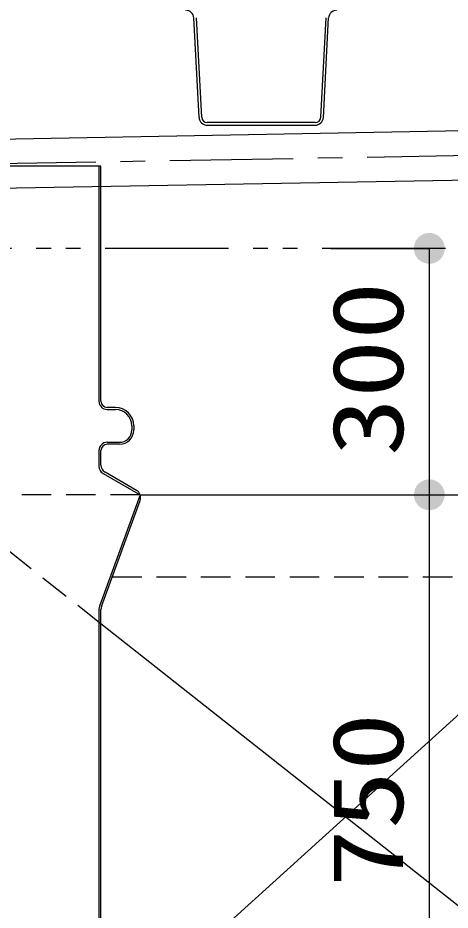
# Model space of a CAD drawing. Units: millimetres, scale not verified. Extents: x -8910 to 8910, y -6308 to 6308.
# Drawn here: x -5263 to -4737, y -2800 to -1714 of the extents above; entities that cross this region are included whole.
import ezdxf
from ezdxf.enums import TextEntityAlignment as Align

# ---------------------------------------------------------------- set-up
doc = ezdxf.new("R2010")
doc.units = ezdxf.units.MM
doc.header["$LTSCALE"] = 30
for name, pattern in [('CHAIN1', [8, 5, -1, 1, -1]), ('DASHED1', [1.8, 1.2, -0.6]), ('DOUBLE_CHAIN1', [8.8, 5, -1, 0.6, -0.6, 0.6, -1])]:
    doc.linetypes.add(name, pattern=pattern)
doc.layers.add('0-1_空気管', color=3, linetype='Continuous', lineweight=25)
doc.layers.add('1-2_00クル-フ-6寸法', color=132, linetype='Continuous', lineweight=25)
doc.styles.add('ＭＳ ゴシック', font='')
doc.styles.get('ＭＳ ゴシック').set_extended_font_data('MS Gothic')

msp = doc.modelspace()

# ---------------------------------------------------------------- linework, layer by layer
at = {"layer": '0-1_空気管'}
for p, q in [((-5042.37, -1835.13), (-5048.72, -1714.08)), ((-5039.18, -1834.96), (-5045.52, -1713.92)), ((-4894.25, -1834.96), (-4887.9, -1713.92)), ((-4891.05, -1835.13), (-4884.71, -1714.08)), ((-4901.04, -1841.41), (-5032.39, -1841.41)), ((-5032.39, -1844.61), (-4901.04, -1844.61)), ((-4720.74, -1851.65), (-6025.45, -1875.15)), ((-5161.81, -1894.61), (-5314.21, -1894.61)), ((-5164.21, -1894.61), (-5164.21, -2180.74)), ((-5161.81, -2180.74), (-5161.81, -1894.61)), ((-4687.66, -1911.07), (-6044.4, -1935.5)), ((-5144.21, -2188.34), (-5154.21, -2188.34)), ((-5154.21, -2190.74), (-5144.21, -2190.74)), ((-5124.21, -2210.74), (-5124.21, -2215.74)), ((-5121.81, -2210.74), (-5121.81, -2215.74)), ((-5154.21, -2230.74), (-5139.21, -2230.74)), ((-5139.21, -2233.14), (-5154.21, -2233.14)), ((-5164.21, -2240.74), (-5164.21, -2259.97)), ((-5161.81, -2258.58), (-5161.81, -2240.74)), ((-5118.54, -2289.34), (-5156.81, -2267.24)), ((-5161.81, -2956.31), (-4431.17, -2294.61)), ((-5161.21, -2430.75), (-5114.14, -2301.42)), ((-5114.13, -2294.61), (-4431.17, -2294.61)), ((-5164.21, -2433.75), (-5164.21, -3009.93)), ((-5161.81, -3008.55), (-5161.81, -2434.17)), ((-4416.95, -3040.42), (-5161.81, -2451.9))]:
    msp.add_line(p, q, dxfattribs=at)
at = {"layer": '0-1_空気管', "linetype": 'CHAIN1'}
msp.add_line((-3728.07, -1863.78), (-6109.91, -1906.67), dxfattribs=at)
at = {"layer": '0-1_空気管', "linetype": 'DOUBLE_CHAIN1'}
msp.add_line((-3686.51, -1994.61), (-6253.96, -1994.61), dxfattribs=at)
at = {"layer": '0-1_空気管', "linetype": 'DASHED1'}
for p, q in [((-5161.81, -2451.9), (-5360.89, -2294.61)), ((-5114.21, -2294.61), (-5360.89, -2294.61)), ((-5148.06, -2394.61), (-4387.81, -2394.61))]:
    msp.add_line(p, q, dxfattribs=at)
at = {"layer": '0-1_空気管'}
msp.add_lwpolyline([(-5159.21, -2268.63), (-5114.21, -2294.61), (-5163.61, -2430.33)], dxfattribs=at)
for centre, radius, start, end in [((-5058.7, -1714.61), 10, 3, 90), ((-4874.72, -1714.61), 10, 90, 177), ((-5032.39, -1834.61), 10, 183.00031, 270), ((-5032.39, -1834.61), 6.8, 182.99829, 269.99998), ((-4901.04, -1834.61), 6.8, 270, 356.99956), ((-4901.04, -1834.61), 10, 270, 357.00179), ((-5154.21, -2180.74), 10, 180, 270), ((-5154.21, -2180.74), 7.6, 180, 270), ((-5144.21, -2210.74), 22.4, 0, 90), ((-5144.21, -2210.74), 20, 0, 90), ((-5139.21, -2215.74), 17.4, 270, 0), ((-5139.21, -2215.74), 15, 270, 0), ((-5154.21, -2240.74), 10, 90, 180), ((-5154.21, -2240.74), 7.6, 90, 180), ((-5151.81, -2258.58), 10, 180, 240), ((-5154.21, -2259.97), 10, 180, 240), ((-5123.53, -2298), 10, 340, 60), ((-5154.21, -2433.75), 10, 160, 180), ((-5151.81, -2434.17), 10, 160, 180)]:
    msp.add_arc(centre, radius, start, end, dxfattribs=at)
at = {"layer": '1-2_00クル-フ-6寸法', "color": 4}
for p, q in [((-4882.2, -1994.61), (-4762.2, -1994.61)), ((-4762.2, -1994.61), (-4762.2, -2294.61)), ((-4882.2, -2294.61), (-4762.2, -2294.61)), ((-4882.2, -2294.61), (-4762.2, -2294.61)), ((-4762.2, -2294.61), (-4762.2, -3044.61))]:
    msp.add_line(p, q, dxfattribs=at)
at = {"layer": '1-2_00クル-フ-6寸法'}
for points in [[(-4762.2, -1994.61), (-4771.24, -1978.18), (-4769.11, -1977.18)], [(-4762.2, -1994.61), (-4769.11, -1977.18), (-4766.87, -1976.45)], [(-4762.2, -1994.61), (-4766.87, -1976.45), (-4764.55, -1976.01)], [(-4762.2, -1994.61), (-4764.55, -1976.01), (-4762.2, -1975.86)], [(-4762.2, -1994.61), (-4762.2, -1975.86), (-4759.85, -1976.01)], [(-4762.2, -1994.61), (-4759.85, -1976.01), (-4757.54, -1976.45)], [(-4762.2, -1994.61), (-4757.54, -1976.45), (-4755.3, -1977.18)], [(-4762.2, -1994.61), (-4755.3, -1977.18), (-4753.17, -1978.18)], [(-4762.2, -1994.61), (-4780.04, -1988.82), (-4779.17, -1986.63)], [(-4762.2, -1994.61), (-4779.17, -1986.63), (-4778.04, -1984.56)], [(-4762.2, -1994.61), (-4778.04, -1984.56), (-4776.65, -1982.66)], [(-4762.2, -1994.61), (-4776.65, -1982.66), (-4775.04, -1980.94)], [(-4762.2, -1994.61), (-4775.04, -1980.94), (-4773.23, -1979.44)], [(-4762.2, -1994.61), (-4773.23, -1979.44), (-4771.24, -1978.18)], [(-4762.2, -1994.61), (-4753.17, -1978.18), (-4751.18, -1979.44)], [(-4762.2, -1994.61), (-4751.18, -1979.44), (-4749.37, -1980.94)], [(-4762.2, -1994.61), (-4749.37, -1980.94), (-4747.76, -1982.66)], [(-4762.2, -1994.61), (-4747.76, -1982.66), (-4746.37, -1984.56)], [(-4762.2, -1994.61), (-4746.37, -1984.56), (-4745.24, -1986.63)], [(-4762.2, -1994.61), (-4745.24, -1986.63), (-4744.37, -1988.82)], [(-4762.2, -1994.61), (-4780.92, -1993.43), (-4780.62, -1991.1)], [(-4762.2, -1994.61), (-4780.92, -1995.79), (-4780.92, -1993.43)], [(-4762.2, -1994.61), (-4780.62, -1998.12), (-4780.92, -1995.79)], [(-4762.2, -1994.61), (-4780.62, -1991.1), (-4780.04, -1988.82)], [(-4762.2, -1994.61), (-4780.04, -2000.4), (-4780.62, -1998.12)], [(-4762.2, -1994.61), (-4779.17, -2002.59), (-4780.04, -2000.4)], [(-4762.2, -1994.61), (-4778.04, -2004.66), (-4779.17, -2002.59)], [(-4762.2, -1994.61), (-4776.65, -2006.56), (-4778.04, -2004.66)], [(-4762.2, -1994.61), (-4775.04, -2008.28), (-4776.65, -2006.56)], [(-4762.2, -1994.61), (-4773.23, -2009.78), (-4775.04, -2008.28)], [(-4762.2, -1994.61), (-4771.24, -2011.04), (-4773.23, -2009.78)], [(-4762.2, -1994.61), (-4769.11, -2012.04), (-4771.24, -2011.04)], [(-4762.2, -1994.61), (-4766.87, -2012.77), (-4769.11, -2012.04)], [(-4762.2, -1994.61), (-4764.55, -2013.21), (-4766.87, -2012.77)], [(-4762.2, -1994.61), (-4762.2, -2013.36), (-4764.55, -2013.21)], [(-4762.2, -1994.61), (-4744.37, -1988.82), (-4743.79, -1991.1)], [(-4762.2, -1994.61), (-4743.79, -1991.1), (-4743.49, -1993.43)], [(-4762.2, -1994.61), (-4743.49, -1993.43), (-4743.49, -1995.79)], [(-4762.2, -1994.61), (-4759.85, -2013.21), (-4762.2, -2013.36)], [(-4762.2, -1994.61), (-4757.54, -2012.77), (-4759.85, -2013.21)], [(-4762.2, -1994.61), (-4755.3, -2012.04), (-4757.54, -2012.77)], [(-4762.2, -1994.61), (-4753.17, -2011.04), (-4755.3, -2012.04)], [(-4762.2, -1994.61), (-4751.18, -2009.78), (-4753.17, -2011.04)], [(-4762.2, -1994.61), (-4749.37, -2008.28), (-4751.18, -2009.78)], [(-4762.2, -1994.61), (-4747.76, -2006.56), (-4749.37, -2008.28)], [(-4762.2, -1994.61), (-4746.37, -2004.66), (-4747.76, -2006.56)], [(-4762.2, -1994.61), (-4745.24, -2002.59), (-4746.37, -2004.66)], [(-4762.2, -1994.61), (-4744.37, -2000.4), (-4745.24, -2002.59)], [(-4762.2, -1994.61), (-4743.79, -1998.12), (-4744.37, -2000.4)], [(-4762.2, -1994.61), (-4743.49, -1995.79), (-4743.79, -1998.12)], [(-4762.2, -2294.61), (-4776.65, -2282.66), (-4775.04, -2280.94)], [(-4762.2, -2294.61), (-4776.65, -2282.66), (-4775.04, -2280.94)], [(-4762.2, -2294.61), (-4775.04, -2280.94), (-4773.23, -2279.44)], [(-4762.2, -2294.61), (-4775.04, -2280.94), (-4773.23, -2279.44)], [(-4762.2, -2294.61), (-4773.23, -2279.44), (-4771.24, -2278.18)], [(-4762.2, -2294.61), (-4773.23, -2279.44), (-4771.24, -2278.18)], [(-4762.2, -2294.61), (-4771.24, -2278.18), (-4769.11, -2277.18)], [(-4762.2, -2294.61), (-4771.24, -2278.18), (-4769.11, -2277.18)], [(-4762.2, -2294.61), (-4769.11, -2277.18), (-4766.87, -2276.45)], [(-4762.2, -2294.61), (-4769.11, -2277.18), (-4766.87, -2276.45)], [(-4762.2, -2294.61), (-4766.87, -2276.45), (-4764.55, -2276.01)], [(-4762.2, -2294.61), (-4766.87, -2276.45), (-4764.55, -2276.01)], [(-4762.2, -2294.61), (-4764.55, -2276.01), (-4762.2, -2275.86)], [(-4762.2, -2294.61), (-4764.55, -2276.01), (-4762.2, -2275.86)], [(-4762.2, -2294.61), (-4762.2, -2275.86), (-4759.85, -2276.01)], [(-4762.2, -2294.61), (-4762.2, -2275.86), (-4759.85, -2276.01)], [(-4762.2, -2294.61), (-4759.85, -2276.01), (-4757.54, -2276.45)], [(-4762.2, -2294.61), (-4759.85, -2276.01), (-4757.54, -2276.45)], [(-4762.2, -2294.61), (-4757.54, -2276.45), (-4755.3, -2277.18)], [(-4762.2, -2294.61), (-4757.54, -2276.45), (-4755.3, -2277.18)], [(-4762.2, -2294.61), (-4755.3, -2277.18), (-4753.17, -2278.18)], [(-4762.2, -2294.61), (-4755.3, -2277.18), (-4753.17, -2278.18)], [(-4762.2, -2294.61), (-4753.17, -2278.18), (-4751.18, -2279.44)], [(-4762.2, -2294.61), (-4753.17, -2278.18), (-4751.18, -2279.44)], [(-4762.2, -2294.61), (-4751.18, -2279.44), (-4749.37, -2280.94)], [(-4762.2, -2294.61), (-4751.18, -2279.44), (-4749.37, -2280.94)], [(-4762.2, -2294.61), (-4749.37, -2280.94), (-4747.76, -2282.66)], [(-4762.2, -2294.61), (-4749.37, -2280.94), (-4747.76, -2282.66)], [(-4762.2, -2294.61), (-4780.92, -2293.43), (-4780.62, -2291.1)], [(-4762.2, -2294.61), (-4780.92, -2293.43), (-4780.62, -2291.1)], [(-4762.2, -2294.61), (-4780.62, -2291.1), (-4780.04, -2288.81)], [(-4762.2, -2294.61), (-4780.62, -2291.1), (-4780.04, -2288.81)], [(-4762.2, -2294.61), (-4780.04, -2288.81), (-4779.17, -2286.63)], [(-4762.2, -2294.61), (-4780.04, -2288.81), (-4779.17, -2286.63)], [(-4762.2, -2294.61), (-4779.17, -2286.63), (-4778.04, -2284.56)], [(-4762.2, -2294.61), (-4779.17, -2286.63), (-4778.04, -2284.56)], [(-4762.2, -2294.61), (-4778.04, -2284.56), (-4776.65, -2282.66)], [(-4762.2, -2294.61), (-4778.04, -2284.56), (-4776.65, -2282.66)], [(-4762.2, -2294.61), (-4747.76, -2282.66), (-4746.37, -2284.56)], [(-4762.2, -2294.61), (-4747.76, -2282.66), (-4746.37, -2284.56)], [(-4762.2, -2294.61), (-4746.37, -2284.56), (-4745.24, -2286.63)], [(-4762.2, -2294.61), (-4746.37, -2284.56), (-4745.24, -2286.63)], [(-4762.2, -2294.61), (-4745.24, -2286.63), (-4744.37, -2288.81)], [(-4762.2, -2294.61), (-4745.24, -2286.63), (-4744.37, -2288.81)], [(-4762.2, -2294.61), (-4744.37, -2288.81), (-4743.79, -2291.1)], [(-4762.2, -2294.61), (-4744.37, -2288.81), (-4743.79, -2291.1)], [(-4762.2, -2294.61), (-4743.79, -2291.1), (-4743.49, -2293.43)], [(-4762.2, -2294.61), (-4743.79, -2291.1), (-4743.49, -2293.43)], [(-4762.2, -2294.61), (-4780.92, -2295.79), (-4780.92, -2293.43)], [(-4762.2, -2294.61), (-4780.92, -2295.79), (-4780.92, -2293.43)], [(-4762.2, -2294.61), (-4780.62, -2298.12), (-4780.92, -2295.79)], [(-4762.2, -2294.61), (-4780.62, -2298.12), (-4780.92, -2295.79)], [(-4762.2, -2294.61), (-4780.04, -2300.4), (-4780.62, -2298.12)], [(-4762.2, -2294.61), (-4780.04, -2300.4), (-4780.62, -2298.12)], [(-4762.2, -2294.61), (-4779.17, -2302.59), (-4780.04, -2300.4)], [(-4762.2, -2294.61), (-4779.17, -2302.59), (-4780.04, -2300.4)], [(-4762.2, -2294.61), (-4778.04, -2304.66), (-4779.17, -2302.59)], [(-4762.2, -2294.61), (-4778.04, -2304.66), (-4779.17, -2302.59)], [(-4762.2, -2294.61), (-4776.65, -2306.56), (-4778.04, -2304.66)], [(-4762.2, -2294.61), (-4776.65, -2306.56), (-4778.04, -2304.66)], [(-4762.2, -2294.61), (-4775.04, -2308.28), (-4776.65, -2306.56)], [(-4762.2, -2294.61), (-4775.04, -2308.28), (-4776.65, -2306.56)], [(-4762.2, -2294.61), (-4773.23, -2309.78), (-4775.04, -2308.28)], [(-4762.2, -2294.61), (-4773.23, -2309.78), (-4775.04, -2308.28)], [(-4762.2, -2294.61), (-4771.24, -2311.04), (-4773.23, -2309.78)], [(-4762.2, -2294.61), (-4771.24, -2311.04), (-4773.23, -2309.78)], [(-4762.2, -2294.61), (-4769.11, -2312.04), (-4771.24, -2311.04)], [(-4762.2, -2294.61), (-4769.11, -2312.04), (-4771.24, -2311.04)], [(-4762.2, -2294.61), (-4766.87, -2312.77), (-4769.11, -2312.04)], [(-4762.2, -2294.61), (-4766.87, -2312.77), (-4769.11, -2312.04)], [(-4762.2, -2294.61), (-4764.55, -2313.21), (-4766.87, -2312.77)], [(-4762.2, -2294.61), (-4764.55, -2313.21), (-4766.87, -2312.77)], [(-4762.2, -2294.61), (-4762.2, -2313.36), (-4764.55, -2313.21)], [(-4762.2, -2294.61), (-4762.2, -2313.36), (-4764.55, -2313.21)], [(-4762.2, -2294.61), (-4743.49, -2293.43), (-4743.49, -2295.79)], [(-4762.2, -2294.61), (-4743.49, -2293.43), (-4743.49, -2295.79)], [(-4762.2, -2294.61), (-4759.85, -2313.21), (-4762.2, -2313.36)], [(-4762.2, -2294.61), (-4757.54, -2312.77), (-4759.85, -2313.21)], [(-4762.2, -2294.61), (-4755.3, -2312.04), (-4757.54, -2312.77)], [(-4762.2, -2294.61), (-4753.17, -2311.04), (-4755.3, -2312.04)], [(-4762.2, -2294.61), (-4751.18, -2309.78), (-4753.17, -2311.04)], [(-4762.2, -2294.61), (-4749.37, -2308.28), (-4751.18, -2309.78)], [(-4762.2, -2294.61), (-4747.76, -2306.56), (-4749.37, -2308.28)], [(-4762.2, -2294.61), (-4746.37, -2304.66), (-4747.76, -2306.56)], [(-4762.2, -2294.61), (-4745.24, -2302.59), (-4746.37, -2304.66)], [(-4762.2, -2294.61), (-4744.37, -2300.4), (-4745.24, -2302.59)], [(-4762.2, -2294.61), (-4743.79, -2298.12), (-4744.37, -2300.4)], [(-4762.2, -2294.61), (-4743.49, -2295.79), (-4743.79, -2298.12)], [(-4762.2, -2294.61), (-4759.85, -2313.21), (-4762.2, -2313.36)], [(-4762.2, -2294.61), (-4757.54, -2312.77), (-4759.85, -2313.21)], [(-4762.2, -2294.61), (-4755.3, -2312.04), (-4757.54, -2312.77)], [(-4762.2, -2294.61), (-4753.17, -2311.04), (-4755.3, -2312.04)], [(-4762.2, -2294.61), (-4751.18, -2309.78), (-4753.17, -2311.04)], [(-4762.2, -2294.61), (-4749.37, -2308.28), (-4751.18, -2309.78)], [(-4762.2, -2294.61), (-4747.76, -2306.56), (-4749.37, -2308.28)], [(-4762.2, -2294.61), (-4746.37, -2304.66), (-4747.76, -2306.56)], [(-4762.2, -2294.61), (-4745.24, -2302.59), (-4746.37, -2304.66)], [(-4762.2, -2294.61), (-4744.37, -2300.4), (-4745.24, -2302.59)], [(-4762.2, -2294.61), (-4743.79, -2298.12), (-4744.37, -2300.4)], [(-4762.2, -2294.61), (-4743.49, -2295.79), (-4743.79, -2298.12)]]:
    msp.add_solid(points, dxfattribs=at)

# ---------------------------------------------------------------- texts
at = {"layer": '1-2_00クル-フ-6寸法', "color": 3, "style": 'ＭＳ ゴシック', "width": 1.2}
for s, p in [('300', (-4768.05, -2247.47)), ('750', (-4768.05, -2772.47))]:
    msp.add_text(s, height=86.66, rotation=90, dxfattribs=at).set_placement(p, align=Align.BOTTOM_LEFT)

doc.saveas('drawing.dxf')
